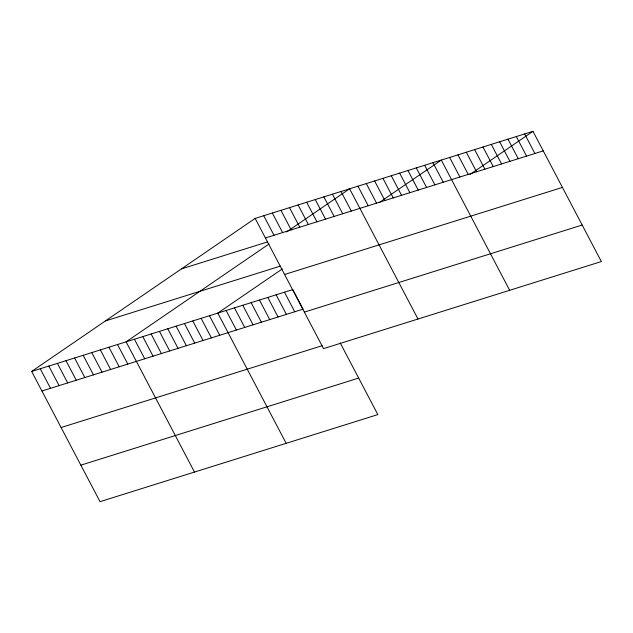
<?xml version="1.0" encoding="UTF-8"?>
<svg xmlns="http://www.w3.org/2000/svg" width="633" height="633" viewBox="0 0 633 633"><rect width="100%" height="100%" fill="white"/><g stroke="black" fill="none" stroke-linecap="round" stroke-linejoin="round"><path stroke-width="0.95" d="M340.23 342.959L377.846 414.591L100.022 501.668L31.65 371.444L255.154 218.409L532.978 131.332L601.35 261.556L323.526 348.633L255.154 218.409M268.954 244.029L126.109 341.836L194.481 472.06M286.614 231.939L349.614 188.8L417.986 319.032M282.326 268.914L217.792 313.098L286.163 443.329M379.064 202.679L441.296 160.07L509.668 290.294M469.979 174.471L532.978 131.332M265.433 237.968L543.249 150.891M181.402 268.906L267.268 241.996M105.41 320.939L280.435 266.082M284.605 274.493L562.42 187.415M31.65 371.444L292.802 289.59L303.072 309.149L41.92 391.004M304.354 312.116L582.178 225.039M61.092 427.52L322.244 345.673M80.85 465.152L358.666 378.075M524.646 133.943L534.917 153.51M516.306 136.554L526.577 156.122M507.975 139.165L518.245 158.733M499.643 141.784L509.913 161.344M491.303 144.395L501.573 163.955M482.971 147.006L493.242 166.566M474.639 149.617L484.91 169.177M466.299 152.229L476.57 171.796M457.968 154.84L468.238 174.407M449.636 157.451L459.906 177.018M432.964 162.681L443.235 182.241M424.632 165.292L434.903 184.852M416.292 167.903L426.563 187.463M407.961 170.514L418.231 190.082M399.629 173.126L409.899 192.693M391.289 175.737L401.559 195.304M382.957 178.356L393.228 197.915M374.617 180.967L384.896 200.526M366.285 183.578L376.556 203.138M357.954 186.189L368.224 205.749M341.029 191.49L351.299 211.058M332.444 194.189L342.714 213.748M323.859 196.879L334.129 216.439M315.266 199.569L325.536 219.129M306.681 202.259L316.951 221.819M298.096 204.95L308.366 224.517M289.51 207.64L299.781 227.207M280.917 210.33L291.188 229.898M272.332 213.028L282.603 232.588M263.747 215.718L274.018 235.278M284.47 292.201L294.741 311.768M276.13 294.812L286.401 314.379M267.799 297.423L278.069 316.991M259.467 300.042L269.737 319.602M251.127 302.653L261.397 322.213M242.795 305.264L253.065 324.824M234.463 307.875L244.734 327.435M226.123 310.486L236.394 330.054M209.452 315.709L219.73 335.276M201.12 318.328L211.39 337.887M192.788 320.939L203.058 340.499M184.448 323.55L194.719 343.11M176.116 326.161L186.387 345.721M167.785 328.772L178.055 348.34M159.445 331.383L169.715 350.951M151.113 333.995L161.383 353.562M142.781 336.614L153.051 356.173M134.441 339.225L144.712 358.784M117.524 344.526L127.795 364.086M108.931 347.216L119.202 366.784M100.346 349.907L110.617 369.474M91.761 352.597L102.032 372.164M83.176 355.295L93.447 374.855M74.583 357.985L84.854 377.545M65.998 360.675L76.269 380.235M57.413 363.366L67.684 382.925M48.828 366.056L59.098 385.624M40.235 368.746L50.505 388.314"/></g></svg>
